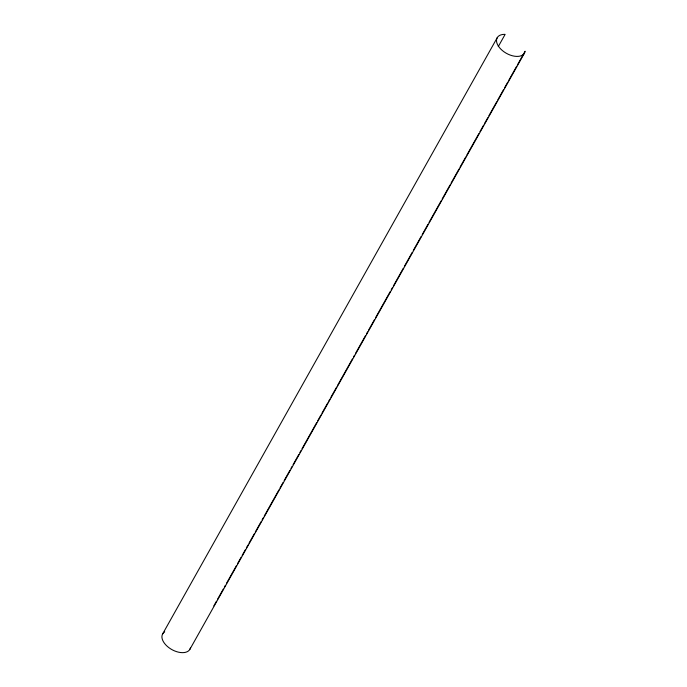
<?xml version="1.0" encoding="UTF-8"?>
<svg xmlns="http://www.w3.org/2000/svg" width="687" height="687" viewBox="0 0 687 687"><rect width="100%" height="100%" fill="white"/><g stroke="black" fill="none" stroke-linecap="round" stroke-linejoin="round"><path stroke-width="1.03" d="M162.647 633.921L497.242 37.682M498.298 46.544L505.117 34.384L504.43 34.35A15.646 9.103 29.3 0 0 502.343 50.52A15.646 9.103 29.3 0 0 525.023 51.748L525.083 51.259L517.74 64.355M213.837 605.9L216.457 601.219M217.504 599.347L223.284 589.06M224.331 587.196L225.379 585.324M226.435 583.452L236.405 565.684M237.453 563.812L241.128 557.26M242.176 555.388L245.328 549.78M246.375 547.908L247.947 545.1M249.003 543.237L254.25 533.876M255.298 532.013L261.069 521.716M262.125 519.853L263.173 517.981M264.22 516.109L278.922 489.917M279.97 488.053L283.121 482.437M284.169 480.565L289.94 470.277M290.987 468.405L292.044 466.533M293.091 464.67L298.862 454.382M299.91 452.51L300.966 450.638M302.014 448.766L316.707 422.574M317.763 420.71L320.906 415.094M321.954 413.222L327.733 402.934M328.781 401.062L329.829 399.19M330.885 397.326L336.656 387.039M337.703 385.167L352.397 358.975M353.453 357.103L354.501 355.231M355.548 353.367L365.527 335.591M366.575 333.719L367.622 331.855M368.67 329.983L374.449 319.695M375.497 317.823L390.19 291.632M391.238 289.759L392.294 287.896M393.342 286.024L403.312 268.248M404.36 266.376L412.234 252.352M413.282 250.48L421.157 236.448M422.213 234.576L427.984 224.288M429.032 222.416L441.106 200.905M442.153 199.041L450.028 185.009M451.076 183.137L458.95 169.105M459.998 167.233L465.777 156.945M466.825 155.073L478.899 133.561M479.947 131.698L483.622 125.146M484.67 123.274L487.822 117.666M488.869 115.794L496.744 101.762M497.792 99.89L503.562 89.602M504.619 87.738L507.762 82.122M508.809 80.25L516.684 66.218M189.887 649.318L524.482 53.079M190.428 647.987A15.646 9.103 29.3 0 1 170.685 648.897A15.646 9.103 29.3 0 1 164.717 631.86"/></g></svg>
